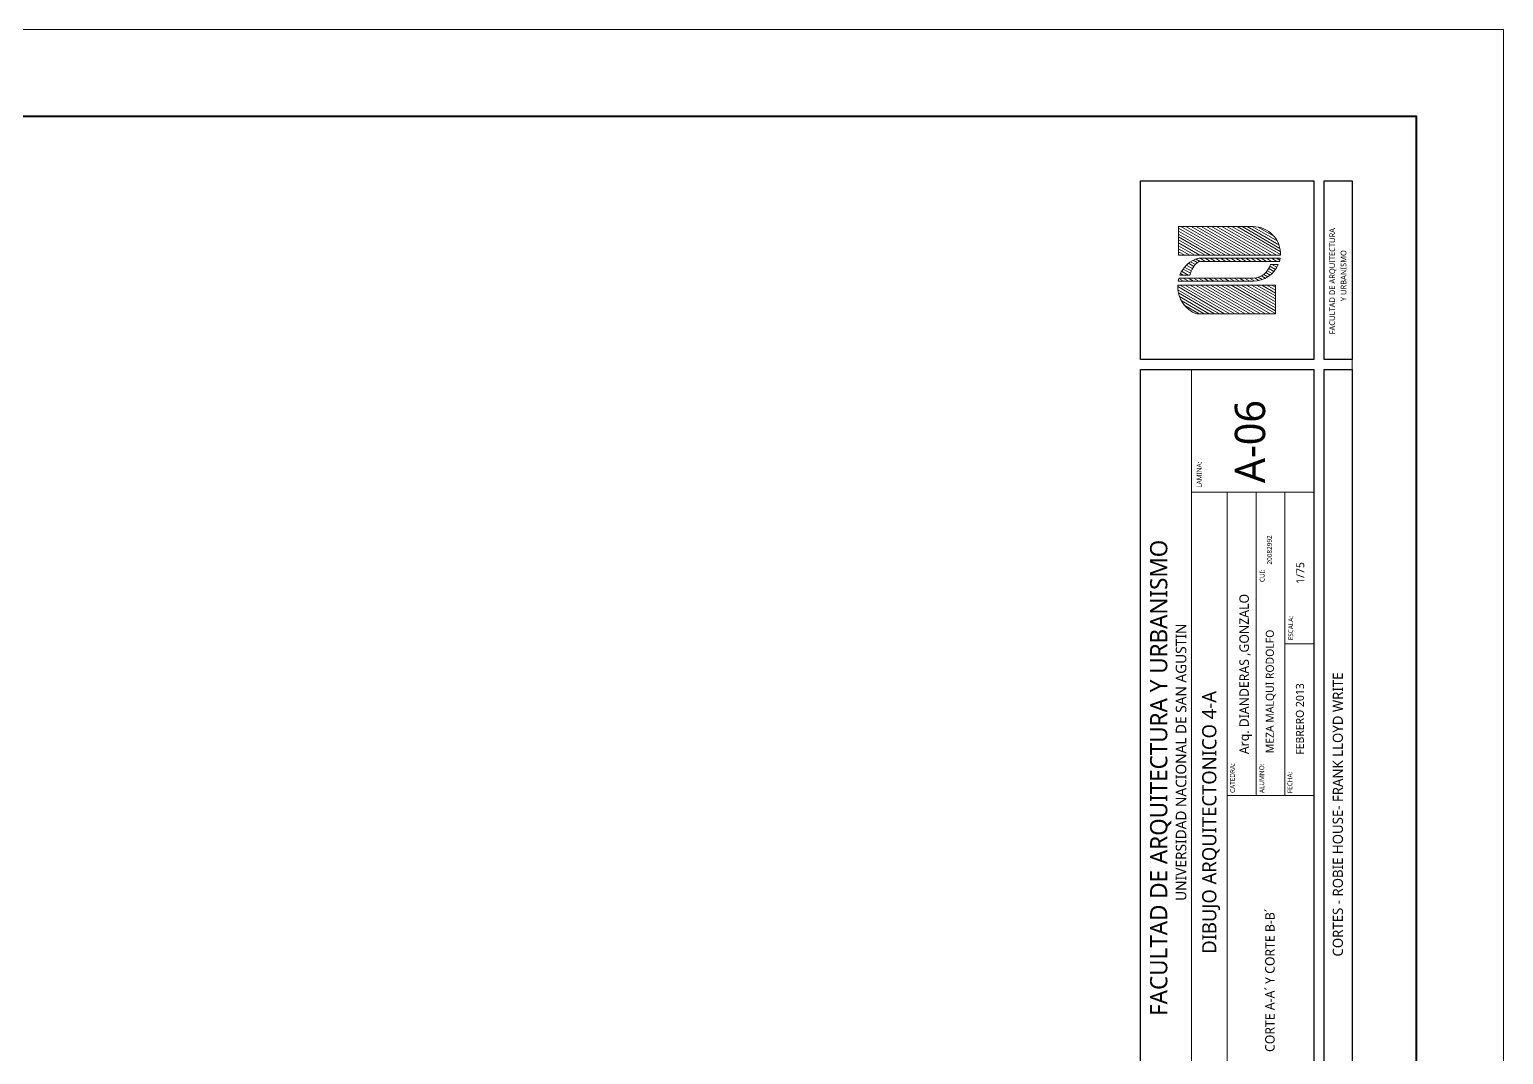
# Model space of a CAD drawing. Header units: millimetres. Extents: x -1459 to -1413, y -119 to 301.
# Drawn here: x -1436.15 to -1413.28, y 284.81 to 300.71 of the extents above; entities that cross this region are included whole.
import ezdxf

# ---------------------------------------------------------------- set-up
doc = ezdxf.new("R2010")
doc.units = ezdxf.units.MM
doc.layers.add('ROTULO', color=7, linetype='Continuous', lineweight=5)
doc.styles.add('Lucida handwriting', font='', dxfattribs={"width": 0.9, "oblique": 10})
doc.styles.get('Lucida handwriting').set_extended_font_data('Lucida Handwriting')

msp = doc.modelspace()

# ---------------------------------------------------------------- hatches: boundary and pattern name
at = {"layer": 'ROTULO', "lineweight": 15}
h = msp.add_hatch(dxfattribs=at)
h.set_pattern_fill('_USER', color=256, scale=0.03958333333333425, angle=510, style=0, pattern_type=0)
h.set_pattern_definition([(149.9999999999999, (-1413.876463047328, 311.4266788343094), (-0.0197916666666672, -0.03428017223313487), [])])
edge = h.paths.add_edge_path()
edge.add_ellipse((-1417.930924850066, 296.7288615998132), major_axis=(-1.020712112868558e-16, -0.4421210326462571), ratio=0.9118270868853673, start_angle=267.5080912043452, end_angle=344.4627497242379)
edge.add_line((-1418.038911317663, 296.3028972139321), (-1416.817496351879, 296.3028972139321))
edge.add_line((-1416.817496351879, 296.3028972139321), (-1416.817496351879, 296.3251859117693))
edge.add_line((-1416.817496351879, 296.3251859117693), (-1416.817496351879, 296.7480842721151))
edge.add_line((-1416.817496351879, 296.7480842721152), (-1418.333681564584, 296.7480842721152))
edge = h.paths.add_edge_path()
edge.add_ellipse((-1417.930924850066, 296.7288615998132), major_axis=(-1.020712112868558e-16, -0.4421210326462571), ratio=0.9118270868853673, start_angle=253.2531159300606, end_angle=259.4798380955395)
edge.add_line((-1418.327286324728, 296.8095847270425), (-1417.163043104192, 296.8095847270425))
edge.add_arc((-1417.163043104192, 297.2321059241979), 0.4225211971551109, 629.9999999999794, 697.3530514591679)
edge.add_line((-1416.773100398416, 297.0694134281912), (-1416.896500346232, 297.0694134281912))
edge.add_arc((-1417.169689324484, 297.137794984194), 0.2816172136779371, 631.352316945776, 705.947115299851, ccw=False)
edge.add_line((-1417.163043104192, 296.8562562074777), (-1418.316964507228, 296.8562562074777))
edge = h.paths.add_edge_path()
edge.add_line((-1418.008329890538, 297.1160849086248), (-1416.756763291759, 297.1160849086248))
edge.add_arc((-1417.163043104192, 297.2321059242), 0.4225211971550971, 704.062287912735, 710.5531463771554)
edge.add_line((-1416.746252024607, 297.1627563890589), (-1418.008329890535, 297.1627563890589))
edge.add_ellipse((-1417.930924850066, 296.7288615998132), major_axis=(-1.020712112868558e-16, -0.4421210326462571), ratio=0.9118270868853673, start_angle=191.0698953171938, end_angle=246.2599975968053)
edge.add_line((-1418.299949953206, 296.906853766777), (-1418.29602387434, 296.9029276879112))
edge.add_line((-1418.29602387434, 296.9029276879112), (-1418.145711762794, 296.9029276879112))
edge.add_arc((-1417.78860160049, 296.8236173419651), 0.3658111520931911, 486.9172133194292, 527.47844998662, ccw=False)
h.paths.add_polyline_path([(-1418.324464280934, 297.6546271213531), (-1418.324464280934, 297.2094278694931), (-1416.7411309476, 297.2094278694931, 0.4300305333329291), (-1417.163043104192, 297.6546271213531)])

# ---------------------------------------------------------------- linework, layer by layer
at = {"layer": 'ROTULO', "ltscale": 0.015}
msp.add_line((-1415.628358653283, 284.1141788343098), (-1415.628358653283, 298.3641788343098), dxfattribs=at)
at = {"layer": 'ROTULO', "lineweight": 15, "ltscale": 0.2}
for p, q in [((-1418.324464280934, 297.2094278694931), (-1418.324464280934, 297.6546271213531)), ((-1418.324464280934, 297.6546271213531), (-1417.163043104192, 297.6546271213531)), ((-1418.324464280934, 297.2094278694931), (-1416.7411309476, 297.2094278694931)), ((-1418.008329890538, 297.1627563890589), (-1416.746252024607, 297.1627563890589)), ((-1418.008329890538, 297.1160849086248), (-1416.756763291759, 297.1160849086248)), ((-1416.896500346232, 297.0694134281912), (-1416.773100398416, 297.0694134281912)), ((-1416.817496351879, 296.7480842721152), (-1418.333681564584, 296.7480842721152)), ((-1417.163043104192, 296.8095847270425), (-1418.327286324728, 296.8095847270425)), ((-1417.163043104192, 296.8562562074777), (-1418.316964507228, 296.8562562074777)), ((-1418.145711762794, 296.9029276879112), (-1418.301503768051, 296.9029276879112)), ((-1416.817496351879, 296.3028972139321), (-1416.817496351879, 296.7480842721152)), ((-1418.038911317661, 296.3028972139321), (-1416.817496351879, 296.3028972139321))]:
    msp.add_line(p, q, dxfattribs=at)
at = {"layer": 'ROTULO', "lineweight": 15}
for p, q in [((-1418.29602387434, 296.9029276879112), (-1418.299949953206, 296.906853766777)), ((-1418.122108653284, 284.1141788343098), (-1418.122108653284, 295.4350121676428)), ((-1416.222108653283, 293.5350121676439), (-1418.122108653284, 293.5350121676439)), ((-1417.567941986617, 284.1141788343098), (-1417.567941986617, 293.5350121676439)), ((-1417.119330875506, 288.8245955009755), (-1417.119330875506, 293.5350121676439)), ((-1416.670719764394, 288.8245955009755), (-1416.670719764394, 293.5350121676439)), ((-1416.670719764394, 291.1798038343096), (-1416.222108653283, 291.1798038343096)), ((-1417.567941986617, 288.8245955009755), (-1416.222108653283, 288.8245955009755))]:
    msp.add_line(p, q, dxfattribs=at)
at = {"layer": 'ROTULO'}
msp.add_lwpolyline([(-1413.278358653283, 236.2141788343104), (-1413.278358653283, 300.7141788343104), (-1459.028358653283, 300.7141788343104), (-1459.028358653283, 236.2141788343104)], close=True, dxfattribs=at)
at = {"layer": 'ROTULO', "lineweight": 40}
msp.add_lwpolyline([(-1414.628358653283, 237.5641788343103), (-1414.628358653283, 299.3641788343105), (-1457.678358653283, 299.3641788343105), (-1457.678358653283, 237.5641788343103)], close=True, dxfattribs=at)
at = {"layer": 'ROTULO', "lineweight": 30}
for points in [[(-1416.222108653283, 298.3641788343098), (-1416.222108653283, 295.5933455009761), (-1418.91377531995, 295.5933455009761), (-1418.91377531995, 298.3641788343098)], [(-1416.063775319951, 295.5933455009761), (-1416.063775319951, 298.3641788343098), (-1415.628358653283, 298.3641788343098), (-1415.628358653283, 295.5933455009761)], [(-1418.91377531995, 284.1141788343098), (-1418.91377531995, 295.4350121676428), (-1416.222108653283, 295.4350121676428), (-1416.222108653283, 284.1141788343098)], [(-1416.063775319951, 284.1141788343098), (-1416.063775319951, 295.4350121676428), (-1415.628358653283, 295.4350121676428), (-1415.628358653283, 284.1141788343098)]]:
    msp.add_lwpolyline(points, close=True, dxfattribs=at)
at = {"layer": 'ROTULO', "lineweight": 20}
msp.add_lwpolyline([(-1418.91377531995, 284.1141788343098), (-1418.91377531995, 295.4350121676428), (-1418.122108653284, 295.4350121676428), (-1418.122108653284, 284.1141788343098)], close=True, dxfattribs=at)
at = {"layer": 'ROTULO', "lineweight": 15, "ltscale": 0.2}
for centre, radius, start, end in [((-1417.163043104192, 297.2321059241979), 0.4225211971551112, 356.9232750740917, 90), ((-1417.163043104192, 297.2321059241979), 0.4225211971551112, 344.0622879130512, 350.5531463774201), ((-1417.78860160049, 296.8236173419651), 0.3658111520931905, 126.9172133192389, 167.4784499864892), ((-1417.169689324484, 297.137794984194), 0.2816172136779361, 271.3523169458533, 345.9471152998286), ((-1417.163043104192, 297.2321059241979), 0.4225211971551112, 270, 337.3530514591422)]:
    msp.add_arc(centre, radius, start, end, dxfattribs=at)
for start_param, end_param in [(3.334798774725928, 4.307728297639974), (4.668896967241107, 6.012009133161142), (4.420100713914457, 4.528777517308977)]:
    msp.add_ellipse((-1417.930924850066, 296.7288615998132), major_axis=(-1.020712112868559e-16, -0.442121032646257), ratio=0.9118270868853671, start_param=start_param, end_param=end_param, dxfattribs=at)

# ---------------------------------------------------------------- texts
at = {"layer": 'ROTULO', "style": 'Lucida handwriting'}
for s, height, p in [('FACULTAD DE ARQUITECTURA', 0.08934342768337755, (-1415.892226773458, 295.9823213800292)), ('Y URBANISMO', 0.08934342768337755, (-1415.717084569628, 296.4977637709638)), ('A-06', 0.4704639831033729, (-1416.977482524872, 293.6736746927064)), ('LAMINA:', 0.0744528564028146, (-1417.963614955245, 293.6032012764472)), ('20082992', 0.0744528564028146, (-1416.87345449115, 292.4109710226458)), ('FACULTAD DE ARQUITECTURA Y URBANISMO', 0.2670593838488982, (-1418.49608967523, 285.4051149547479)), ('1/75', 0.1241717879363796, (-1416.371330111007, 292.1107322531942)), ('CUI:', 0.0744528564028146, (-1416.986655794056, 292.1389991903559)), ('Arq. DIANDERAS ,GONZALO', 0.1460844563957407, (-1417.230714712235, 289.4676975402704)), ('UNIVERSIDAD NACIONAL DE SAN AGUSTIN', 0.1631411529495574, (-1418.201396717817, 287.19102963048)), ('ESCALA:', 0.0744528564028146, (-1416.543403787096, 291.2349499355642)), ('MEZA MALQUI RODOLFO', 0.1241717879363796, (-1416.842873486204, 289.4825339061052)), ('FEBRERO 2013', 0.1241717879363796, (-1416.375996218044, 289.4602563076951)), (' CORTES - ROBIE HOUSE- FRANK LLOYD WRITE', 0.1574832547889537, (-1415.771009081228, 286.2742490183105)), ('DIBUJO ARQUITECTONICO 4-A', 0.2194931352959215, (-1417.73498129323, 286.370617169614)), ('CATEDRA:', 0.0744528564028146, (-1417.446159844071, 288.8662171527679)), ('ALUMNO:', 0.0744528564028146, (-1416.992750869917, 288.8641273941412)), ('FECHA:', 0.0744528564028146, (-1416.556200403171, 288.8632194746424)), ('CORTE A-A´ Y CORTE B-B´', 0.1460844563957407, (-1416.83104799748, 284.8462965383802))]:
    msp.add_text(s, height=height, rotation=90, dxfattribs=at).set_placement(p)

doc.saveas('drawing.dxf')
